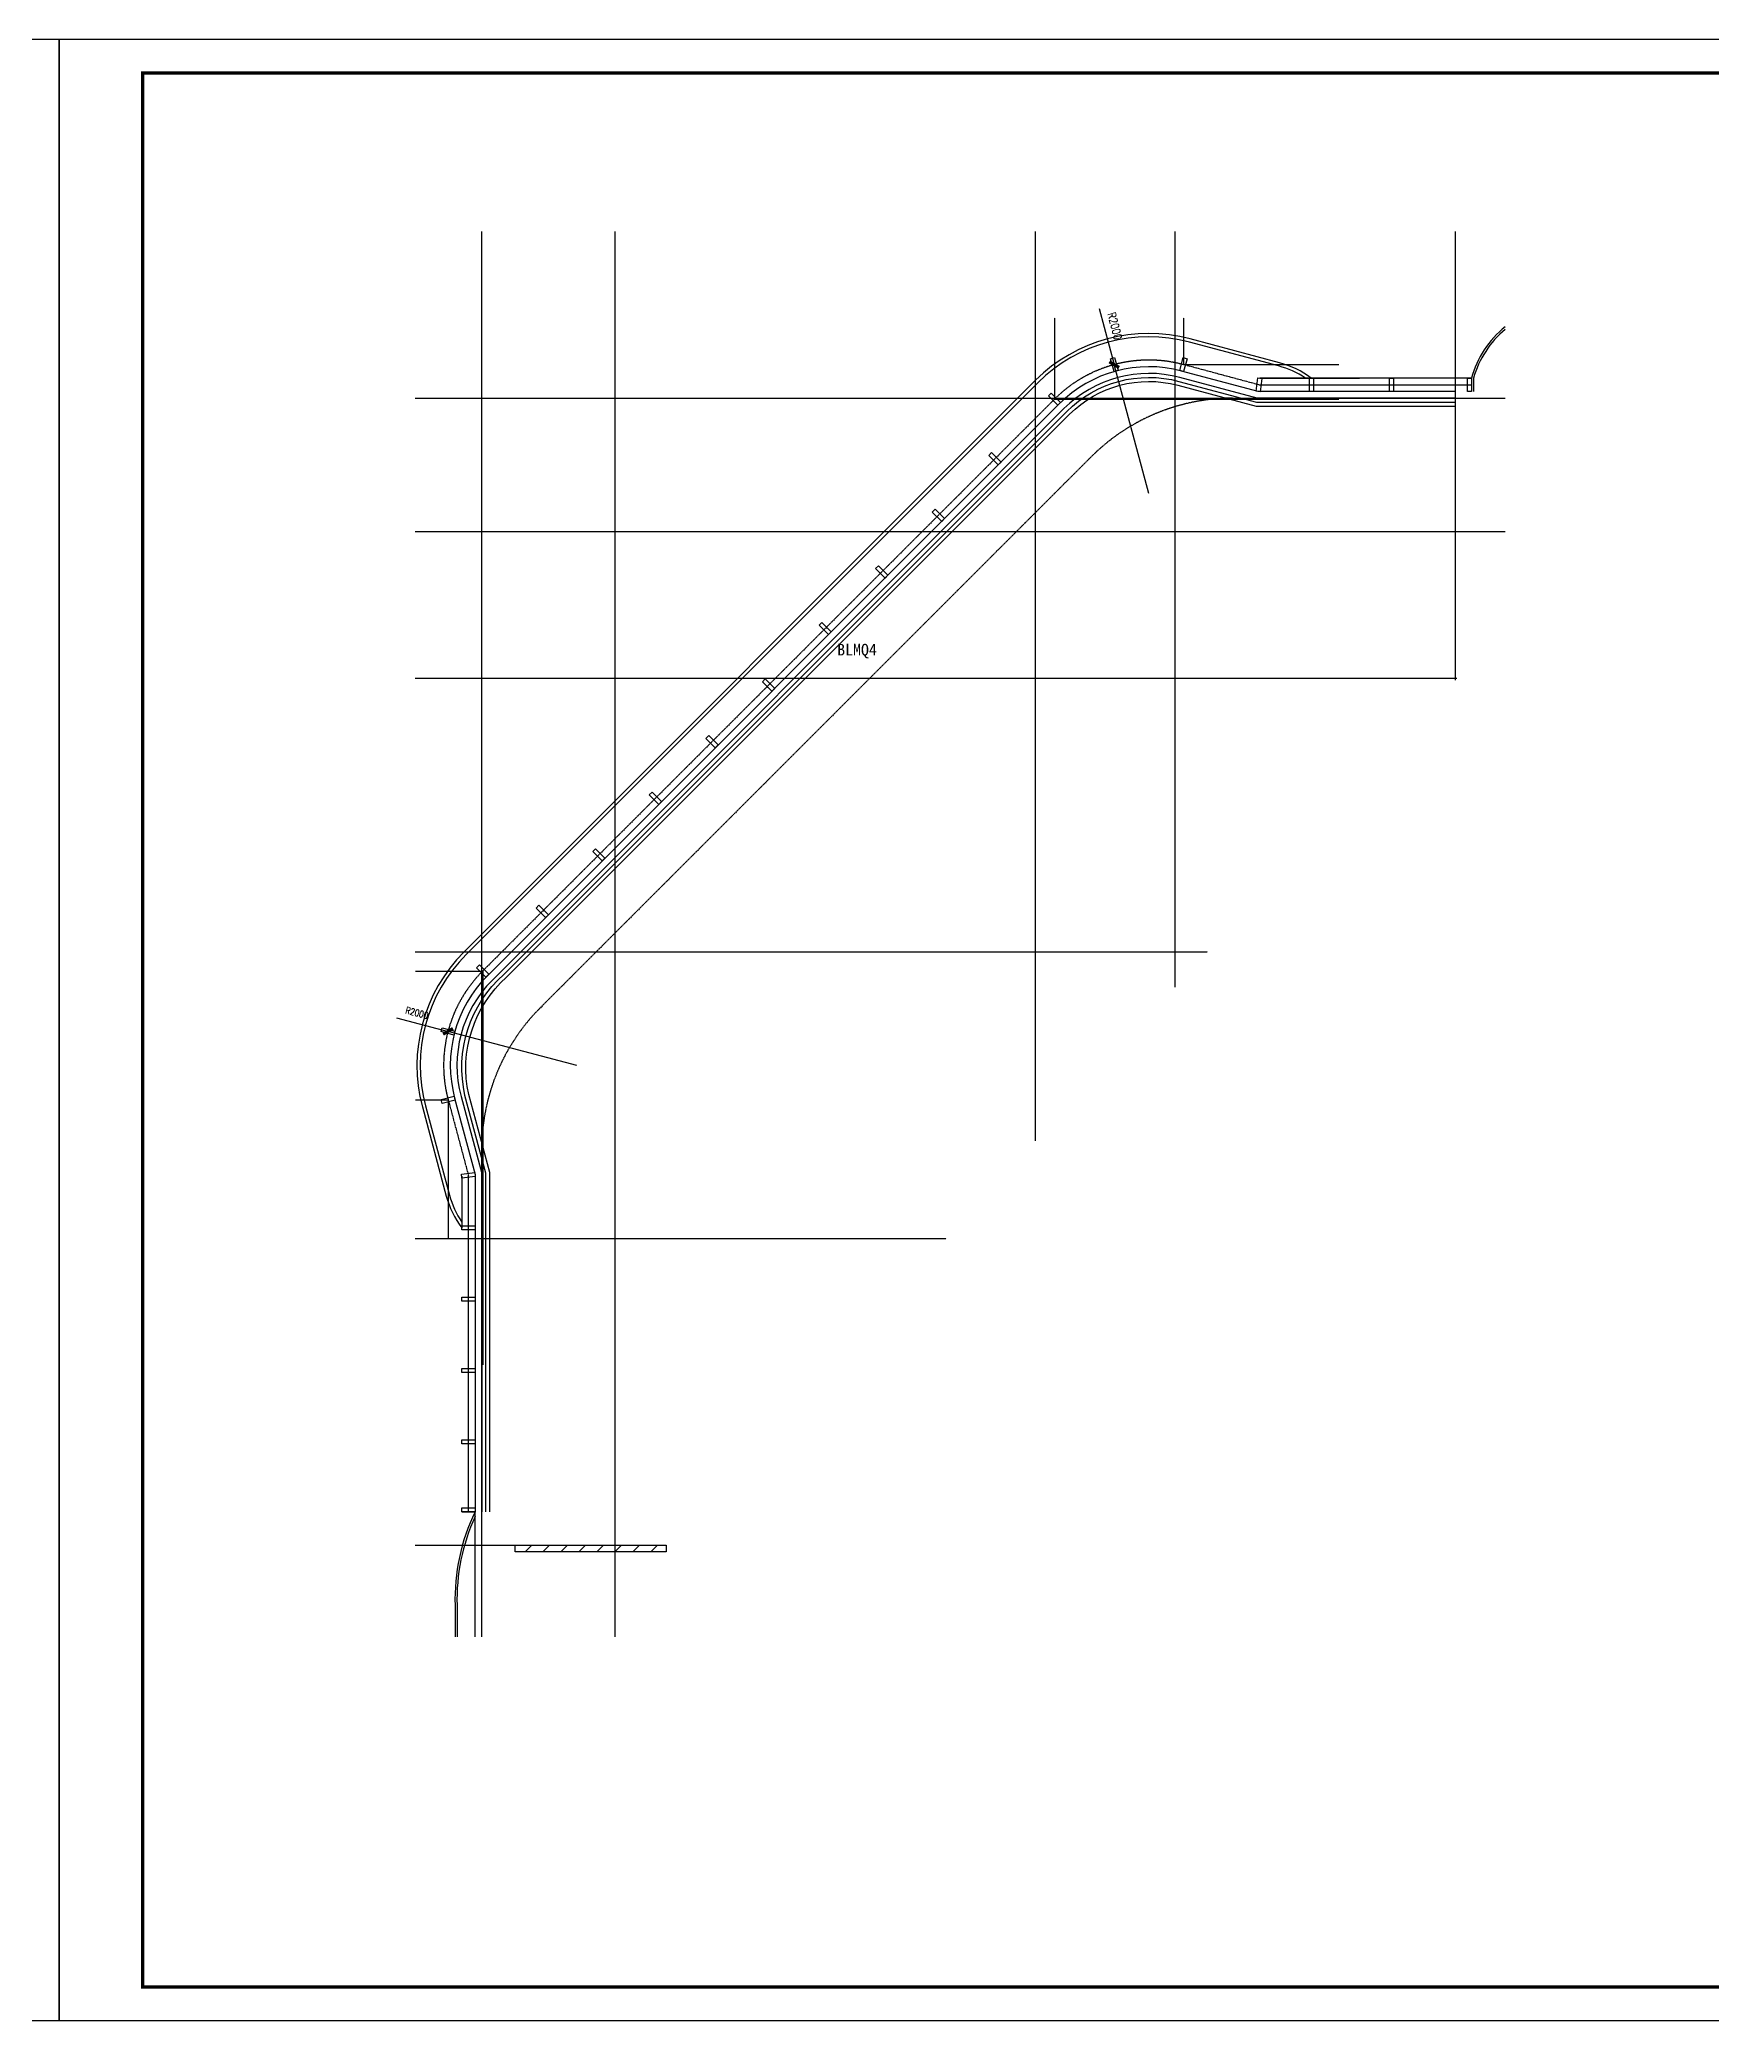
# Model space of a CAD drawing. Extents: x -737978 to 768813, y -372247 to 1140308.
# Drawn here: x -482406 to -457338, y -338663 to -308963 of the extents above; entities that cross this region are included whole.
import ezdxf

# ---------------------------------------------------------------- set-up
doc = ezdxf.new("R2010")
doc.units = 0
doc.header["$LTSCALE"] = 10
doc.header["$MEASUREMENT"] = 0
for name, pattern in [('DASH', [0.35, 0.25, -0.1]), ('DOTE', [2.42, 2, -0.2, 0.02, -0.2]), ('HIDDEN2', [4.7625, 3.175, -1.5875])]:
    doc.linetypes.add(name, pattern=pattern)
doc.layers.get('0').update_dxf_attribs({"linetype": 'CONTINUOUS'})
doc.layers.get('Defpoints').update_dxf_attribs({"linetype": 'CONTINUOUS'})
for name, color, linetype in [('0-填充墙', 8, 'CONTINUOUS'), ('0-外部构件', 6, 'CONTINUOUS'), ('A-ANNO-DIMS', 93, 'CONTINUOUS'), ('C-JLQ-UNDER', 6, 'HIDDEN2'), ('C座外围门窗1f$0$G-0-XREF', 2, 'CONTINUOUS'), ('DOTE', 1, 'DOTE'), ('J-ELEV-立面门窗分格线', 155, 'CONTINUOUS'), ('PUB_TITLE', 4, 'CONTINUOUS'), ('STAIR', 2, 'CONTINUOUS')]:
    doc.layers.add(name, color=color, linetype=linetype)
doc.styles.add('_TCH_DIM_T3', font='SIMPLEX.shx', dxfattribs={"width": 0.8, "bigfont": 'GBCBIG.shx'})
doc.styles.add('_TCH_DYN', font='')
doc.styles.get('_TCH_DYN').set_extended_font_data('SimSun')
doc.dimstyles.new('_TCH_ARCH', dxfattribs={"dimtxt": 3.5, "dimasz": 1, "dimexe": 2.5, "dimexo": 3, "dimgap": 1, "dimtad": 1, "dimtoh": 1, "dimdec": 0, "dimzin": 0, "dimdsep": 46, "dimtxsty": '_TCH_DIM_T3', "dimblk": 'ARCHTICK', "dimcen": 0.09, "dimclrt": 7, "dimadec": 1, "dimazin": 0, "dimtfac": 1, "dimtdec": 0, "dimtix": 1, "dimtmove": 2, "dimatfit": 3, "dimfxl": 1, "dimtolj": 1, "dimtzin": 0, "dimarcsym": 0})

# ---------------------------------------------------------------- blocks, each defined once
blk = doc.blocks.new('_ArchTick')
at = {"color": 0, "linetype": 'ByBlock', "const_width": 0.4}
blk.add_lwpolyline([(-0.5, -0.5), (0.5, 0.5)], dxfattribs=at)
blk = doc.blocks.new('*D201')
at = {"layer": 'A-ANNO-DIMS', "color": 0, "lineweight": -2, "transparency": 16777216}
for p in [(-466519, -312992), (-465773, -315768)]:
    blk.add_line(p, (-466292, -313836), dxfattribs=at)
at = {"layer": 'Defpoints', "color": 0, "transparency": 16777216}
for p in [(-466292, -313836), (-465773, -315768)]:
    blk.add_point(p, dxfattribs=at)
at = {"layer": 'A-ANNO-DIMS', "color": 0, "lineweight": -2, "transparency": 16777216, "xscale": 120, "yscale": 120, "zscale": 120, "rotation": 285.0337073440647}
blk.add_blockref('_ArchTick', (-466292, -313836), dxfattribs=at)
at = {"layer": 'A-ANNO-DIMS', "color": 7, "transparency": 16777216, "insert": (-466282, -313257), "char_height": 120, "attachment_point": 5, "rotation": 285.0337, "style": '_TCH_DIM_T3'}
blk.add_mtext('\\A1;R2000', dxfattribs=at)
blk = doc.blocks.new('*D202')
at = {"layer": 'A-ANNO-DIMS', "color": 0, "lineweight": -2, "transparency": 16777216}
for p in [(-477057, -323629), (-474348, -324343)]:
    blk.add_line(p, (-476282, -323833), dxfattribs=at)
at = {"layer": 'Defpoints', "color": 0, "transparency": 16777216}
for p in [(-476282, -323833), (-474348, -324343)]:
    blk.add_point(p, dxfattribs=at)
at = {"layer": 'A-ANNO-DIMS', "color": 0, "lineweight": -2, "transparency": 16777216, "xscale": 120, "yscale": 120, "zscale": 120, "rotation": 345.2475505898376}
blk.add_blockref('_ArchTick', (-476282, -323833), dxfattribs=at)
at = {"layer": 'A-ANNO-DIMS', "color": 7, "transparency": 16777216, "insert": (-476748, -323556), "char_height": 100, "attachment_point": 5, "rotation": 345.2476, "style": '_TCH_DIM_T3'}
blk.add_mtext('\\A1;R2000', dxfattribs=at)

msp = doc.modelspace()

# ---------------------------------------------------------------- hatches: boundary and pattern name
at = {"layer": '0-填充墙'}
h = msp.add_hatch(dxfattribs=at)
h.set_pattern_fill('ANSI31', color=256, scale=120, style=0)
h.set_pattern_definition([(45, (-111675.17, -225741.07), (-134.70384, 134.70384), [])])
h.paths.add_polyline_path([(-475276.3, -331539.4), (-473008.6, -331539.4), (-473008.6, -331639.4), (-475276.3, -331639.4)])

# ---------------------------------------------------------------- linework, layer by layer
for points in [[(-461176.3, -314239.4), (-464135.9, -314239.4), (-465281.4, -313932.5, 0.2679492), (-467116.6, -314424.3), (-475691.5, -322999.1, 0.2679492), (-476183.2, -324834.4), (-475876.3, -325979.9), (-475876.3, -331039.4)], [(-461176.3, -314339.4), (-464149, -314339.4), (-465307.2, -314029.1, 0.2679492), (-467045.9, -314495), (-475620.7, -323069.8, 0.2679492), (-476086.6, -324808.5), (-475776.3, -325966.7), (-475776.3, -331039.4)]]:
    msp.add_lwpolyline(points, format="xyb")
msp.add_lwpolyline([(-475276.3, -331539.4), (-473008.6, -331539.4), (-473008.6, -331639.4), (-475276.3, -331639.4)], close=True, dxfattribs=at)
at = {"layer": '0-外部构件'}
for points in [[(-463337.5, -314039.4, 0.0954406), (-463813.9, -313808.1), (-465152, -313449.5, 0.2679492), (-467470.2, -314070.7), (-476045, -322645.6, 0.2679492), (-476666.2, -324963.8), (-476307.7, -326301.8, 0.0954406), (-476076.3, -326778.2, 0.0954406)], [(-463423.9, -314039.4, 0.0825204), (-463826.9, -313856.4), (-465164.9, -313497.8, 0.2679492), (-467434.8, -314106.1), (-476009.7, -322680.9, 0.2679492), (-476617.9, -324950.8), (-476259.4, -326288.9, 0.0825204), (-476076.3, -326691.8, 0.0825204)], [(-475876.3, -331039.4, 0.1210639), (-476176.3, -332439.4), (-476176.3, -332911.5)], [(-475876.3, -331109.7, 0.1157102), (-476146.3, -332439), (-476146.3, -332911.5)]]:
    msp.add_lwpolyline(points, format="xyb", dxfattribs=at)
for points in [[(-460936.3, -314039.4), (-464109.5, -314039.4)], [(-464109.5, -314039.4), (-462612.8, -314039.4)], [(-463567.6, -314139.4), (-462858.5, -314139.4)], [(-460905.1, -314039.4), (-460905.1, -314239.4)], [(-476076.3, -326006.2), (-476076.3, -326778.2)], [(-476076.3, -331039.4), (-475876.3, -331039.4)], [(-475876.3, -332911.5), (-475876.3, -331039.4)]]:
    msp.add_lwpolyline(points, dxfattribs=at)
for radius, start, end in [(1500, 128.6747, 164.53399), (1470, 129.61688, 164.21021)]:
    msp.add_arc((-459490.6, -314439.4), radius, start, end, dxfattribs=at)
at = {"layer": 'C座外围门窗1f$0$G-0-XREF'}
for points in [[(-466292.7, -313940.3), (-466346.6, -313747.7), (-466288.8, -313731.5), (-466235, -313924.2)], [(-465310.3, -313924.7), (-465258.6, -313731.6), (-465200.6, -313747.1), (-465252.4, -313940.3)], [(-464165.4, -314233.5), (-464138.2, -314035.4), (-464078.8, -314043.5), (-464105.9, -314241.7)], [(-463366.5, -314239.4), (-463366.5, -314039.4), (-463306.5, -314039.4), (-463306.5, -314239.4)], [(-462166.5, -314239.4), (-462166.5, -314039.4), (-462106.5, -314039.4), (-462106.5, -314239.4)], [(-460996.3, -314239.4), (-460996.3, -314039.4), (-460936.3, -314039.4), (-460936.3, -314239.4)], [(-467137.8, -314445.5), (-467279.3, -314304.1), (-467236.8, -314261.6), (-467095.4, -314403.1)], [(-468031.1, -315338.8), (-468172.6, -315197.4), (-468130.1, -315154.9), (-467988.7, -315296.4)], [(-468879.7, -316187.3), (-469021.1, -316045.9), (-468978.7, -316003.5), (-468837.2, -316144.9)], [(-469728.2, -317035.8), (-469869.6, -316894.4), (-469827.2, -316852), (-469685.8, -316993.4)], [(-470576.7, -317884.4), (-470718.1, -317743), (-470675.7, -317700.5), (-470534.3, -317841.9)], [(-471425.3, -318732.9), (-471566.7, -318591.5), (-471524.2, -318549.1), (-471382.8, -318690.5)], [(-472231.3, -319539), (-472372.8, -319397.6), (-472415.2, -319440), (-472273.8, -319581.4)], [(-473079.9, -320387.5), (-473221.3, -320246.1), (-473263.7, -320288.6), (-473122.3, -320430)], [(-473928.4, -321236.1), (-474069.8, -321094.7), (-474112.2, -321137.1), (-473970.8, -321278.5)], [(-474776.9, -322084.6), (-474918.3, -321943.2), (-474960.8, -321985.6), (-474819.3, -322127)], [(-475712.7, -323020.3), (-475854.1, -322878.9), (-475811.7, -322836.5), (-475670.2, -322977.9)], [(-476193, -323887.8), (-476386.4, -323836.9), (-476371.1, -323778.8), (-476177.7, -323829.8)], [(-476175.4, -324863.3), (-476368.6, -324915.1), (-476384.2, -324857.1), (-476191, -324805.4)], [(-475874.1, -326009.6), (-476072.4, -326035.7), (-476080.2, -325976.2), (-475881.9, -325950.1)], [(-475876.3, -326809.4), (-476076.3, -326809.4), (-476076.3, -326749.4), (-475876.3, -326749.4)], [(-475872.6, -327879.1), (-476072.6, -327879.1), (-476072.6, -327819.1), (-475872.6, -327819.1)], [(-475872.6, -328949.1), (-476072.6, -328949.1), (-476072.6, -328889.1), (-475872.6, -328889.1)], [(-475872.6, -330019.1), (-476072.6, -330019.1), (-476072.6, -329959.1), (-475872.6, -329959.1)], [(-475876.3, -331039.4), (-476076.3, -331039.4), (-476076.3, -330979.4), (-475876.3, -330979.4)]]:
    msp.add_lwpolyline(points, close=True, dxfattribs=at)
at = {"layer": 'DOTE'}
for p, q in [((-475776.3, -332911.5), (-475776.3, -311839.4)), ((-473776.3, -332911.5), (-473776.3, -311839.4)), ((-467476.3, -311839.4), (-467476.3, -325473.1)), ((-465376.3, -323170.4), (-465376.3, -311839.4)), ((-461176.3, -318565), (-461176.3, -311839.4)), ((-476776.3, -314339.4), (-460427.9, -314339.4)), ((-476776.3, -316339.4), (-460427.9, -316339.4)), ((-476776.3, -318539.4), (-461153, -318539.4)), ((-476776.3, -322639.4), (-464892.1, -322639.4)), ((-476776.3, -326939.4), (-468813.5, -326939.4)), ((-476776.3, -331539.4), (-473008.6, -331539.4))]:
    msp.add_line(p, q, dxfattribs=at)
msp.add_lwpolyline([(-464122.7, -314139.4), (-465255.5, -313835.9, 0.2679492), (-467187.3, -314353.6), (-475762.2, -322928.4, 0.2679492), (-476279.8, -324860.2), (-475976.3, -325993)], format="xyb", dxfattribs=at)
for points in [[(-464122.7, -314139.4), (-460936.3, -314139.4)], [(-466637.7, -315218.1), (-474897.6, -323478)], [(-475976.3, -331039.4), (-475976.3, -325993)]]:
    msp.add_lwpolyline(points, dxfattribs=at)
for centre, radius, start, end in [((-465773.1, -315767.8), 2000, 75, 135), ((-464516.4, -317339.4), 3000, 90, 135), ((-474348, -324342.6), 2000, 135, 195), ((-472776.3, -325599.4), 3000, 135, 180)]:
    msp.add_arc(centre, radius, start, end, dxfattribs=at)
at = {"layer": 'J-ELEV-立面门窗分格线', "color": 8, "linetype": 'DASH'}
for points in [[(-467187.3, -313134.1), (-467187.3, -314353.6)], [(-465255.5, -313134.1), (-465255.5, -313835.9)], [(-465255.5, -313835.9), (-462924.5, -313835.9)], [(-467187.3, -314353.6), (-462924.5, -314353.6)], [(-476767.7, -322928.4), (-475762.2, -322928.4)], [(-475762.2, -322928.4), (-475762.2, -328831.1)], [(-476767.7, -324860.2), (-476279.8, -324860.2)], [(-476279.8, -324860.2), (-476279.8, -326939.4)]]:
    msp.add_lwpolyline(points, dxfattribs=at)
at = {"layer": 'PUB_TITLE'}
for points in [[(-545161.3, -338662.7), (-482111.3, -338662.7), (-482111.3, -308962.7), (-545161.3, -308962.7)], [(-482111.3, -338662.7), (-419061.3, -338662.7), (-419061.3, -308962.7), (-482111.3, -308962.7)]]:
    msp.add_lwpolyline(points, close=True, dxfattribs=at)
at = {"layer": 'PUB_TITLE', "const_width": 50}
msp.add_lwpolyline([(-480861.3, -338162.7), (-419561.3, -338162.7), (-419561.3, -309462.7), (-480861.3, -309462.7)], close=True, dxfattribs=at)
at = {"layer": 'STAIR'}
for points in [[(-475716.3, -331039.4), (-475716.3, -325958.8), (-476027.9, -324795.8, -0.2736214), (-475444.5, -322978.5), (-467003.5, -314537.4, -0.2679492), (-465322.8, -314087.1), (-464156.9, -314399.4), (-461176.3, -314399.4)], [(-475656.3, -331039.4), (-475656.3, -325950.9), (-475969.6, -324781.4, -0.2737147), (-475403.4, -323022.2), (-466961.1, -314579.8, -0.2679492), (-465338.3, -314145), (-464164.8, -314459.4), (-461176.3, -314459.4)]]:
    msp.add_lwpolyline(points, format="xyb", dxfattribs=at)

# ---------------------------------------------------------------- texts
at = {"layer": 'C-JLQ-UNDER', "linetype": 'DASH', "style": '_TCH_DYN'}
msp.add_text('BLMQ4', height=175, dxfattribs=at).set_placement((-470446.5, -318197.3))

# ---------------------------------------------------------------- dimensions: what is measured, and where the dimension line sits
at = {"layer": 'A-ANNO-DIMS'}
for center, mpoint, override, picture, middle in [((-465773.1, -315767.8), (-466291.9, -313836.2), {"dimtxt": 120, "dimasz": 120, "dimgap": 100}, '*D201', (-466281.9, -313256.6)), ((-474348, -324342.6), (-476282, -323833.3), {"dimtxt": 100, "dimasz": 120, "dimgap": 100}, '*D202', (-476747.6, -323555.6))]:
    dim = msp.add_radius_dim(center=center, mpoint=mpoint, dimstyle='_TCH_ARCH', override=override, dxfattribs=at)
    dim.commit()
    dim.dimension.update_dxf_attribs({"geometry": picture, "text_midpoint": middle})

doc.saveas('drawing.dxf')
